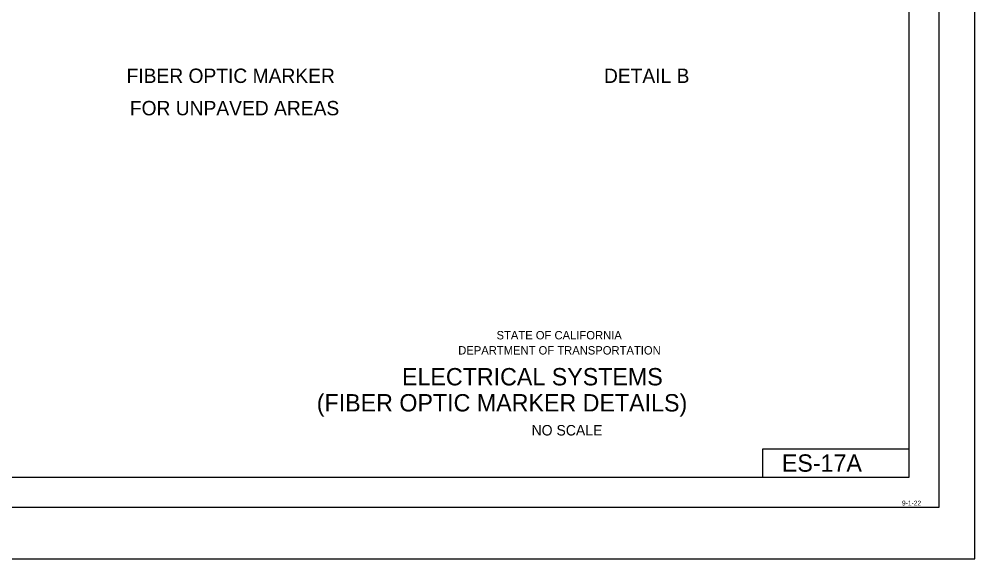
# Model space of a CAD drawing. Extents: x -893 to 867, y -474 to 712.
# Drawn here: x 69 to 867, y -474 to -23 of the extents above; entities that cross this region are included whole.
import ezdxf

# ---------------------------------------------------------------- set-up
doc = ezdxf.new("R2010")
doc.units = 0
for name, color, linetype in [('57 Undefined', 7, 'Continuous'), ('border_INSIDE-BORDER-anno', 7, 'Continuous'), ('border_PLOTTING-ELEMENTS', 7, 'Continuous'), ('border_rw_22x34_Cut_Lines', 7, 'Continuous'), ('border_SHEET', 7, 'Continuous'), ('border_WITHIN-BORDER-anno', 7, 'Continuous')]:
    doc.layers.add(name, color=color, linetype=linetype)

msp = doc.modelspace()

# ---------------------------------------------------------------- linework, layer by layer
at = {"layer": 'border_PLOTTING-ELEMENTS'}
for points in [[(-893.46, -474.04), (866.54, -474.04), (866.54, 711.96), (-893.46, 711.96)], [(-863.46, 668.96), (836.54, 668.96), (836.54, -431.04), (-863.46, -431.04)]]:
    msp.add_lwpolyline(points, close=True, dxfattribs=at)
at = {"layer": 'border_rw_22x34_Cut_Lines'}
msp.add_lwpolyline([(-863.46, 668.96), (836.54, 668.96), (836.54, -431.04), (-863.46, -431.04)], close=True, dxfattribs=at)
at = {"layer": 'border_SHEET'}
for p, q in [((811.54, 643.95), (811.54, -406.05)), ((689.51, -406.05), (689.51, -382.05)), ((689.51, -382.05), (811.51, -382.05)), ((811.54, -406.05), (-813.46, -406.05))]:
    msp.add_line(p, q, dxfattribs=at)

# ---------------------------------------------------------------- texts
at = {"layer": '57 Undefined'}
for s, p in [('FIBER OPTIC MARKER', (158.52, -76.77)), ('DETAIL B', (556.96, -76.77)), ('FOR UNPAVED AREAS', (161.26, -103.77))]:
    msp.add_text(s, height=12, dxfattribs=at).set_placement(p)
at = {"layer": 'border_INSIDE-BORDER-anno'}
for s, height, p in [('STATE OF CALIFORNIA', 7, (467.32, -290.83)), ('DEPARTMENT OF TRANSPORTATION', 7, (435.32, -303.44)), ('ELECTRICAL SYSTEMS', 14.5, (388.4, -329.24)), ('(FIBER OPTIC MARKER DETAILS)', 14.5, (317.28, -350.99)), ('NO SCALE', 8.75, (496.52, -371.04))]:
    msp.add_text(s, height=height, dxfattribs=at).set_placement(p)
at = {"layer": 'border_WITHIN-BORDER-anno'}
for s, height, p in [('ES-17A', 14.5, (705.44, -401.3)), ('9-1-22', 4, (805.73, -429.47))]:
    msp.add_text(s, height=height, dxfattribs=at).set_placement(p)

doc.saveas('drawing.dxf')
